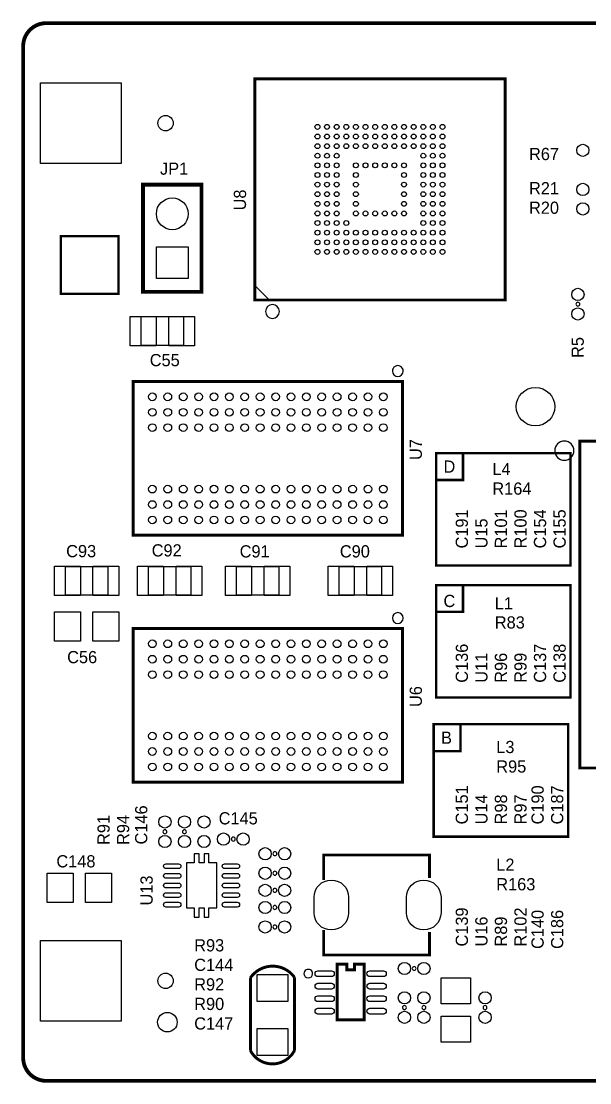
# Model space of a CAD drawing. Extents: x -0.1 to 75.1, y -0.1 to 56.8.
# Drawn here: x -0.1 to 29.4, y -0.1 to 55.1 of the extents above; entities that cross this region are included whole.
import ezdxf

# ---------------------------------------------------------------- set-up
doc = ezdxf.new("R2010")
doc.units = 0
for name, color, linetype in [('BG_OUTLINE', 7, 'CONTINUOUS'), ('BG_SILKSCREEN_TOP', 254, 'CONTINUOUS'), ('PG_SILKSCREEN_TOP', 7, 'CONTINUOUS'), ('PIN_TOP', 12, 'CONTINUOUS'), ('RD_SILKSCREEN_TOP', 253, 'CONTINUOUS')]:
    doc.layers.add(name, color=color, linetype=linetype)

msp = doc.modelspace()

# ---------------------------------------------------------------- linework, layer by layer
at = {"layer": 'BG_OUTLINE', "const_width": 0.2}
msp.add_lwpolyline([(1.199998, 0), (73.800005, 0, 0.414212), (75.000002, 1.199998), (75.000002, 53.799994, 0.414213), (73.800005, 54.999992), (1.199998, 54.999992, 0.414214), (0, 53.799994), (0, 1.199998, 0.414212), (1.199998, 0)], format="xyb", dxfattribs=at)
at = {"layer": 'BG_SILKSCREEN_TOP', "const_width": 0.127}
for points in [[(1.9558, 40.9194), (4.955794, 40.9194), (4.955794, 43.919394), (1.9558, 43.919394), (1.9558, 40.9194)], [(22.86, 32.639), (22.86, 31.242), (21.463, 31.242)], [(21.463, 32.639), (21.463, 26.797), (28.448, 26.797), (28.448, 32.639), (21.463, 32.639)], [(21.463, 25.781), (21.463, 19.939), (28.448, 19.939), (28.448, 25.781), (21.463, 25.781)], [(22.86, 25.781), (22.86, 24.384), (21.463, 24.384)], [(21.336, 18.542), (21.336, 12.7), (28.321, 12.7), (28.321, 18.542), (21.336, 18.542)], [(22.733, 18.542), (22.733, 17.145), (21.336, 17.145)]]:
    msp.add_lwpolyline(points, dxfattribs=at)
at = {"layer": 'PG_SILKSCREEN_TOP'}
for points in [[(1.199998, 0), (73.800005, 0, 0.414213), (75.000002, 1.199998), (75.000002, 53.799994, 0.414211), (73.800005, 54.999992), (1.199998, 54.999992, 0.414213), (0, 53.799994), (0, 1.199998, 0.414215), (1.199998, 0)], [(28.9306, 40.386, 1), (28.7274, 40.386, 1), (28.9306, 40.386)], [(7.4676, 12.954, 1), (7.2644, 12.954, 1), (7.4676, 12.954)], [(8.4836, 12.954, 1), (8.2804, 12.954, 1), (8.4836, 12.954)], [(11.0236, 12.573, 1), (10.8204, 12.573, 1), (11.0236, 12.573)], [(13.1826, 11.811, 1), (12.9794, 11.811, 1), (13.1826, 11.811)], [(13.1826, 10.795, 1), (12.9794, 10.795, 1), (13.1826, 10.795)], [(13.1826, 9.906, 1), (12.9794, 9.906, 1), (13.1826, 9.906)], [(13.1826, 9.017, 1), (12.9794, 9.017, 1), (13.1826, 9.017)], [(13.1826, 8.001, 1), (12.9794, 8.001, 1), (13.1826, 8.001)], [(20.4216, 5.842, 1), (20.2184, 5.842, 1), (20.4216, 5.842)], [(19.9136, 3.81, 1), (19.7104, 3.81, 1), (19.9136, 3.81)], [(20.9296, 3.81, 1), (20.7264, 3.81, 1), (20.9296, 3.81)], [(24.1046, 3.81, 1), (23.9014, 3.81, 1), (24.1046, 3.81)]]:
    msp.add_lwpolyline(points, format="xyb", dxfattribs=at)
for points, const_width in [([(25.042089, 40.604897), (25.042089, 52.105103), (12.041911, 52.105103), (12.041911, 40.604897), (25.042089, 40.604897)], 0.1524), ([(6.477, 46.604911), (9.266911, 46.604911), (9.266911, 41.025089), (6.227089, 41.025089), (6.227089, 46.604911), (6.477, 46.604911)], 0.199898), ([(19.716013, 36.36899), (5.715991, 36.36899), (5.715991, 28.369006), (19.716013, 28.369006), (19.716013, 36.36899)], 0.1524), ([(28.924402, 16.269183), (45.924419, 16.269183), (45.924419, 33.269199), (28.924402, 33.269199), (28.924402, 16.269183)], 0.1524), ([(19.716013, 23.525988), (5.715991, 23.525988), (5.715991, 15.526004), (19.716013, 15.526004), (19.716013, 23.525988)], 0.1524), ([(21.114995, 10.543997), (21.114995, 11.743995), (15.615006, 11.743995), (15.615006, 10.443997)], 0.1524), ([(15.615006, 7.844003), (15.615006, 6.544005), (21.114995, 6.544005), (21.114995, 7.744003)], 0.1524), ([(16.318001, 6.071997), (16.818, 6.071997), (16.818, 5.771998), (17.218, 5.771998), (17.218, 6.071997), (17.717999, 6.071997), (17.717999, 3.172003), (16.318001, 3.172003), (16.318001, 6.071997)], 0.1524)]:
    msp.add_lwpolyline(points, dxfattribs=dict(at, const_width=const_width))
for points in [[(12.041911, 41.35501), (12.791897, 40.604897), (12.041911, 40.604897)], [(8.339099, 39.739087), (8.339099, 38.238913), (6.138901, 38.238913), (6.138901, 39.739087)], [(4.402099, 26.753083), (4.402099, 25.252883), (2.201901, 25.252883), (2.201901, 26.753083)], [(6.519901, 25.252883), (6.519901, 26.753083), (8.720099, 26.753083), (8.720099, 25.252883)], [(13.292099, 26.753083), (13.292099, 25.252883), (11.091901, 25.252883), (11.091901, 26.753083)], [(18.626099, 26.753083), (18.626099, 25.252883), (16.425901, 25.252883), (16.425901, 26.753083)]]:
    msp.add_lwpolyline(points, close=True, dxfattribs=at)
for points in [[(13.313207, 40.005, 1), (12.594793, 40.005, 1)], [(19.751497, 36.907622, 1), (19.18584, 36.90762, 1)], [(28.624403, 32.7692, 1), (27.624419, 32.769182, 1)], [(19.751497, 24.06462, 1), (19.18584, 24.064618, 1)], [(15.041601, 5.571998, 1), (14.5944, 5.572002, 1)]]:
    msp.add_lwpolyline(points, format="xyb", close=True, dxfattribs=at)
at = {"layer": 'PG_SILKSCREEN_TOP', "const_width": 0.1524}
msp.add_lwpolyline([(14.097, 5.3848), (14.097, 1.5748, -0.607021), (11.811, 1.5748), (11.811, 5.3594, -0.517517), (14.097, 5.3848)], format="xyb", dxfattribs=at)
at = {"layer": 'PIN_TOP'}
for points in [[(0.900049, 47.700057), (0.900049, 51.899947), (5.099939, 51.899947), (5.099939, 47.700057)], [(0.900049, 47.700057), (0.900049, 51.899947), (5.099939, 51.899947), (5.099939, 47.700057)], [(6.921983, 41.719983), (6.921983, 43.369992), (8.571992, 43.369992), (8.571992, 41.719983)], [(6.912102, 39.751), (6.912102, 38.227), (5.565902, 38.227), (5.565902, 39.751)], [(8.912098, 39.751), (8.912098, 38.227), (7.565898, 38.227), (7.565898, 39.751)], [(2.975102, 26.764996), (2.975102, 25.240996), (1.628902, 25.240996), (1.628902, 26.764996)], [(4.975098, 26.764996), (4.975098, 25.240996), (3.628898, 25.240996), (3.628898, 26.764996)], [(5.946902, 25.240996), (5.946902, 26.764996), (7.293102, 26.764996), (7.293102, 25.240996)], [(7.946898, 25.240996), (7.946898, 26.764996), (9.293098, 26.764996), (9.293098, 25.240996)], [(11.865102, 26.764996), (11.865102, 25.240996), (10.518902, 25.240996), (10.518902, 26.764996)], [(13.865098, 26.764996), (13.865098, 25.240996), (12.518898, 25.240996), (12.518898, 26.764996)], [(17.199102, 26.764996), (17.199102, 25.240996), (15.852902, 25.240996), (15.852902, 26.764996)], [(19.199098, 26.764996), (19.199098, 25.240996), (17.852898, 25.240996), (17.852898, 26.764996)], [(2.975102, 24.384), (2.975102, 22.86), (1.628902, 22.86), (1.628902, 24.384)], [(4.975098, 24.384), (4.975098, 22.86), (3.628898, 22.86), (3.628898, 24.384)], [(9.652, 11.3284), (9.652, 11.811), (9.398, 11.811), (9.398, 11.3284), (9.144, 11.3284), (9.144, 11.811), (8.89, 11.811), (8.89, 11.3284), (8.4836, 11.3284), (8.4836, 8.9916), (8.89, 8.9916), (8.89, 8.509), (9.144, 8.509), (9.144, 8.9916), (9.398, 8.9916), (9.398, 8.509), (9.652, 8.509), (9.652, 8.9916), (10.0584, 8.9916), (10.0584, 11.3284)], [(2.594102, 10.795), (2.594102, 9.271), (1.247902, 9.271), (1.247902, 10.795)], [(4.594098, 10.795), (4.594098, 9.271), (3.247898, 9.271), (3.247898, 10.795)], [(0.900049, 3.100045), (0.900049, 7.299935), (5.099939, 7.299935), (5.099939, 3.100045)], [(0.900049, 3.100045), (0.900049, 7.299935), (5.099939, 7.299935), (5.099939, 3.100045)], [(12.154052, 5.525999), (13.753948, 5.525999), (13.753948, 4.126001), (12.154052, 4.126001)], [(21.717, 5.356098), (23.241, 5.356098), (23.241, 4.009898), (21.717, 4.009898)], [(21.717, 3.356102), (23.241, 3.356102), (23.241, 2.009902), (21.717, 2.009902)], [(12.154052, 2.725903), (13.753948, 2.725903), (13.753948, 1.325905), (12.154052, 1.325905)]]:
    msp.add_lwpolyline(points, close=True, dxfattribs=at)
for points in [[(8.071002, 11.034992), (7.421016, 11.034992, -1), (7.421016, 11.285004), (8.071002, 11.285004, -1)], [(11.120984, 11.034992), (10.470998, 11.034992, -1), (10.470998, 11.285004), (11.120984, 11.285004, -1)], [(8.071002, 10.534993), (7.421016, 10.534993, -1), (7.421016, 10.785005), (8.071002, 10.785005, -1)], [(11.120984, 10.534993), (10.470998, 10.534993, -1), (10.470998, 10.785005), (11.120984, 10.785005, -1)], [(8.071002, 10.034994), (7.421016, 10.034994, -1), (7.421016, 10.285006), (8.071002, 10.285006, -1)], [(11.120984, 10.034994), (10.470998, 10.034994, -1), (10.470998, 10.285006), (11.120984, 10.285006, -1)], [(15.115007, 8.744001), (15.115007, 9.543999, -1), (16.915003, 9.543999), (16.915003, 8.744001, -1)], [(19.914997, 8.744001), (19.914997, 9.543999, -1), (21.714993, 9.543999), (21.714993, 8.744001, -1)], [(8.071002, 9.534995), (7.421016, 9.534995, -1), (7.421016, 9.785007), (8.071002, 9.785007, -1)], [(11.120984, 9.534995), (10.470998, 9.534995, -1), (10.470998, 9.785007), (11.120984, 9.785007, -1)], [(8.071002, 9.034996), (7.421016, 9.034996, -1), (7.421016, 9.285008), (8.071002, 9.285008, -1)], [(11.120984, 9.034996), (10.470998, 9.034996, -1), (10.470998, 9.285008), (11.120984, 9.285008, -1)], [(16.017989, 5.421998), (15.317991, 5.421998, -1), (15.317991, 5.721998), (16.017989, 5.721998, -1)], [(18.718009, 5.421998), (18.018011, 5.421998, -1), (18.018011, 5.721998), (18.718009, 5.721998, -1)], [(16.017989, 4.772012), (15.317991, 4.772012, -1), (15.317991, 5.072012), (16.017989, 5.072012, -1)], [(18.718009, 4.772012), (18.018011, 4.772012, -1), (18.018011, 5.072012), (18.718009, 5.072012, -1)], [(16.017989, 4.122001), (15.317991, 4.122001, -1), (15.317991, 4.422), (16.017989, 4.422, -1)], [(18.718009, 4.122001), (18.018011, 4.122001, -1), (18.018011, 4.422), (18.718009, 4.422, -1)], [(16.017989, 3.471989), (15.317991, 3.471989, -1), (15.317991, 3.771989), (16.017989, 3.771989, -1)], [(18.718009, 3.471989), (18.018011, 3.471989, -1), (18.018011, 3.771989), (18.718009, 3.771989, -1)]]:
    msp.add_lwpolyline(points, format="xyb", close=True, dxfattribs=at)
for centre, radius in [((7.400011, 49.800002), 0.399999), ((15.292095, 49.604905), 0.127), ((15.791891, 49.604905), 0.127), ((16.292093, 49.604905), 0.127), ((16.791889, 49.604905), 0.127), ((17.292091, 49.604905), 0.127), ((17.791913, 49.604905), 0.127), ((18.292089, 49.604905), 0.127), ((18.791911, 49.604905), 0.127), ((19.292087, 49.604905), 0.127), ((19.791909, 49.604905), 0.127), ((20.292111, 49.604905), 0.127), ((20.791907, 49.604905), 0.127), ((21.292109, 49.604905), 0.127), ((21.791905, 49.604905), 0.127), ((15.292095, 49.105109), 0.127), ((15.791891, 49.105109), 0.127), ((16.292093, 49.105109), 0.127), ((16.791889, 49.105109), 0.127), ((17.292091, 49.105109), 0.127), ((17.791913, 49.105109), 0.127), ((18.292089, 49.105109), 0.127), ((18.791911, 49.105109), 0.127), ((19.292087, 49.105109), 0.127), ((19.791909, 49.105109), 0.127), ((20.292111, 49.105109), 0.127), ((20.791907, 49.105109), 0.127), ((21.292109, 49.105109), 0.127), ((21.791905, 49.105109), 0.127), ((15.292095, 48.604907), 0.127), ((15.791891, 48.604907), 0.127), ((16.292093, 48.604907), 0.127), ((16.791889, 48.604907), 0.127), ((17.292091, 48.604907), 0.127), ((17.791913, 48.604907), 0.127), ((18.292089, 48.604907), 0.127), ((18.791911, 48.604907), 0.127), ((19.292087, 48.604907), 0.127), ((19.791909, 48.604907), 0.127), ((20.292111, 48.604907), 0.127), ((20.791907, 48.604907), 0.127), ((21.292109, 48.604907), 0.127), ((21.791905, 48.604907), 0.127), ((29.083, 48.387), 0.3175), ((15.292095, 48.105111), 0.127), ((15.791891, 48.105111), 0.127), ((16.292093, 48.105111), 0.127), ((20.791907, 48.105111), 0.127), ((21.292109, 48.105111), 0.127), ((21.791905, 48.105111), 0.127), ((15.292095, 47.604909), 0.127), ((15.791891, 47.604909), 0.127), ((16.292093, 47.604909), 0.127), ((17.292091, 47.604909), 0.127), ((17.791913, 47.604909), 0.127), ((18.292089, 47.604909), 0.127), ((18.791911, 47.604909), 0.127), ((19.292087, 47.604909), 0.127), ((19.791909, 47.604909), 0.127), ((20.791907, 47.604909), 0.127), ((21.292109, 47.604909), 0.127), ((21.791905, 47.604909), 0.127), ((15.292095, 47.105087), 0.127), ((15.791891, 47.105087), 0.127), ((16.292093, 47.105087), 0.127), ((17.292091, 47.105087), 0.127), ((19.791909, 47.105087), 0.127), ((20.791907, 47.105087), 0.127), ((21.292109, 47.105087), 0.127), ((21.791905, 47.105087), 0.127), ((15.292095, 46.604911), 0.127), ((15.791891, 46.604911), 0.127), ((16.292093, 46.604911), 0.127), ((17.292091, 46.604911), 0.127), ((19.791909, 46.604911), 0.127), ((20.791907, 46.604911), 0.127), ((21.292109, 46.604911), 0.127), ((21.791905, 46.604911), 0.127), ((29.083, 46.355), 0.3175), ((7.747, 45.085), 0.825005), ((15.292095, 46.105089), 0.127), ((15.791891, 46.105089), 0.127), ((16.292093, 46.105089), 0.127), ((17.292091, 46.105089), 0.127), ((19.791909, 46.105089), 0.127), ((20.791907, 46.105089), 0.127), ((21.292109, 46.105089), 0.127), ((21.791905, 46.105089), 0.127), ((15.292095, 45.604913), 0.127), ((15.791891, 45.604913), 0.127), ((16.292093, 45.604913), 0.127), ((17.292091, 45.604913), 0.127), ((19.791909, 45.604913), 0.127), ((20.791907, 45.604913), 0.127), ((21.292109, 45.604913), 0.127), ((21.791905, 45.604913), 0.127), ((29.083, 45.339), 0.3175), ((15.292095, 45.105091), 0.127), ((15.292095, 44.604889), 0.127), ((15.791891, 45.105091), 0.127), ((15.791891, 44.604889), 0.127), ((16.292093, 45.105091), 0.127), ((16.292093, 44.604889), 0.127), ((16.791889, 44.604889), 0.127), ((17.292091, 45.105091), 0.127), ((17.791913, 45.105091), 0.127), ((18.292089, 45.105091), 0.127), ((18.791911, 45.105091), 0.127), ((19.292087, 45.105091), 0.127), ((19.791909, 45.105091), 0.127), ((20.791907, 45.105091), 0.127), ((20.791907, 44.604889), 0.127), ((21.292109, 45.105091), 0.127), ((21.292109, 44.604889), 0.127), ((21.791905, 45.105091), 0.127), ((21.791905, 44.604889), 0.127), ((15.292095, 44.105093), 0.127), ((15.791891, 44.105093), 0.127), ((16.292093, 44.105093), 0.127), ((16.791889, 44.105093), 0.127), ((17.292091, 44.105093), 0.127), ((17.791913, 44.105093), 0.127), ((18.292089, 44.105093), 0.127), ((18.791911, 44.105093), 0.127), ((19.292087, 44.105093), 0.127), ((19.791909, 44.105093), 0.127), ((20.292111, 44.105093), 0.127), ((20.791907, 44.105093), 0.127), ((21.292109, 44.105093), 0.127), ((21.791905, 44.105093), 0.127), ((15.292095, 43.604891), 0.127), ((15.791891, 43.604891), 0.127), ((16.292093, 43.604891), 0.127), ((16.791889, 43.604891), 0.127), ((17.292091, 43.604891), 0.127), ((17.791913, 43.604891), 0.127), ((18.292089, 43.604891), 0.127), ((18.791911, 43.604891), 0.127), ((19.292087, 43.604891), 0.127), ((19.791909, 43.604891), 0.127), ((20.292111, 43.604891), 0.127), ((20.791907, 43.604891), 0.127), ((21.292109, 43.604891), 0.127), ((21.791905, 43.604891), 0.127), ((15.292095, 43.105095), 0.127), ((15.791891, 43.105095), 0.127), ((16.292093, 43.105095), 0.127), ((16.791889, 43.105095), 0.127), ((17.292091, 43.105095), 0.127), ((17.791913, 43.105095), 0.127), ((18.292089, 43.105095), 0.127), ((18.791911, 43.105095), 0.127), ((19.292087, 43.105095), 0.127), ((19.791909, 43.105095), 0.127), ((20.292111, 43.105095), 0.127), ((20.791907, 43.105095), 0.127), ((21.292109, 43.105095), 0.127), ((21.791905, 43.105095), 0.127), ((28.829, 40.894), 0.3175), ((28.829, 39.878), 0.3175), ((26.624407, 35.059036), 1.000747), ((6.716014, 35.56889), 0.2), ((7.516114, 35.56889), 0.2), ((8.316011, 35.56889), 0.2), ((9.116111, 35.56889), 0.2), ((9.915906, 35.56889), 0.2), ((10.716006, 35.56889), 0.2), ((11.516106, 35.56889), 0.2), ((12.316003, 35.56889), 0.2), ((13.116001, 35.56889), 0.2), ((13.915898, 35.56889), 0.2), ((14.715998, 35.56889), 0.2), ((15.516098, 35.56889), 0.2), ((16.315893, 35.56889), 0.2), ((17.115993, 35.56889), 0.2), ((17.91589, 35.56889), 0.2), ((18.71599, 35.56889), 0.2), ((6.716014, 34.768993), 0.2), ((7.516114, 34.768993), 0.2), ((8.316011, 34.768993), 0.2), ((9.116111, 34.768993), 0.2), ((9.915906, 34.768993), 0.2), ((10.716006, 34.768993), 0.2), ((11.516106, 34.768993), 0.2), ((12.316003, 34.768993), 0.2), ((13.116001, 34.768993), 0.2), ((13.915898, 34.768993), 0.2), ((14.715998, 34.768993), 0.2), ((15.516098, 34.768993), 0.2), ((16.315893, 34.768993), 0.2), ((17.115993, 34.768993), 0.2), ((17.91589, 34.768993), 0.2), ((18.71599, 34.768993), 0.2), ((6.716014, 33.968893), 0.2), ((7.516114, 33.968893), 0.2), ((8.316011, 33.968893), 0.2), ((9.116111, 33.968893), 0.2), ((9.915906, 33.968893), 0.2), ((10.716006, 33.968893), 0.2), ((11.516106, 33.968893), 0.2), ((12.316003, 33.968893), 0.2), ((13.116001, 33.968893), 0.2), ((13.915898, 33.968893), 0.2), ((14.715998, 33.968893), 0.2), ((15.516098, 33.968893), 0.2), ((16.315893, 33.968893), 0.2), ((17.115993, 33.968893), 0.2), ((17.91589, 33.968893), 0.2), ((18.71599, 33.968893), 0.2), ((6.716014, 30.769103), 0.2), ((7.516114, 30.769103), 0.2), ((8.316011, 30.769103), 0.2), ((9.116111, 30.769103), 0.2), ((9.915906, 30.769103), 0.2), ((10.716006, 30.769103), 0.2), ((11.516106, 30.769103), 0.2), ((12.316003, 30.769103), 0.2), ((13.116001, 30.769103), 0.2), ((13.915898, 30.769103), 0.2), ((14.715998, 30.769103), 0.2), ((15.516098, 30.769103), 0.2), ((16.315893, 30.769103), 0.2), ((17.115993, 30.769103), 0.2), ((17.91589, 30.769103), 0.2), ((18.71599, 30.769103), 0.2), ((6.716014, 29.969003), 0.2), ((7.516114, 29.969003), 0.2), ((8.316011, 29.969003), 0.2), ((9.116111, 29.969003), 0.2), ((9.915906, 29.969003), 0.2), ((10.716006, 29.969003), 0.2), ((11.516106, 29.969003), 0.2), ((12.316003, 29.969003), 0.2), ((13.116001, 29.969003), 0.2), ((13.915898, 29.969003), 0.2), ((14.715998, 29.969003), 0.2), ((15.516098, 29.969003), 0.2), ((16.315893, 29.969003), 0.2), ((17.115993, 29.969003), 0.2), ((17.91589, 29.969003), 0.2), ((18.71599, 29.969003), 0.2), ((6.716014, 29.169106), 0.2), ((7.516114, 29.169106), 0.2), ((8.316011, 29.169106), 0.2), ((9.116111, 29.169106), 0.2), ((9.915906, 29.169106), 0.2), ((10.716006, 29.169106), 0.2), ((11.516106, 29.169106), 0.2), ((12.316003, 29.169106), 0.2), ((13.116001, 29.169106), 0.2), ((13.915898, 29.169106), 0.2), ((14.715998, 29.169106), 0.2), ((15.516098, 29.169106), 0.2), ((16.315893, 29.169106), 0.2), ((17.115993, 29.169106), 0.2), ((17.91589, 29.169106), 0.2), ((18.71599, 29.169106), 0.2), ((6.716014, 22.725888), 0.2), ((7.516114, 22.725888), 0.2), ((8.316011, 22.725888), 0.2), ((9.116111, 22.725888), 0.2), ((9.915906, 22.725888), 0.2), ((10.716006, 22.725888), 0.2), ((11.516106, 22.725888), 0.2), ((12.316003, 22.725888), 0.2), ((13.116001, 22.725888), 0.2), ((13.915898, 22.725888), 0.2), ((14.715998, 22.725888), 0.2), ((15.516098, 22.725888), 0.2), ((16.315893, 22.725888), 0.2), ((17.115993, 22.725888), 0.2), ((17.91589, 22.725888), 0.2), ((18.71599, 22.725888), 0.2), ((6.716014, 21.925991), 0.2), ((7.516114, 21.925991), 0.2), ((8.316011, 21.925991), 0.2), ((9.116111, 21.925991), 0.2), ((9.915906, 21.925991), 0.2), ((10.716006, 21.925991), 0.2), ((11.516106, 21.925991), 0.2), ((12.316003, 21.925991), 0.2), ((13.116001, 21.925991), 0.2), ((13.915898, 21.925991), 0.2), ((14.715998, 21.925991), 0.2), ((15.516098, 21.925991), 0.2), ((16.315893, 21.925991), 0.2), ((17.115993, 21.925991), 0.2), ((17.91589, 21.925991), 0.2), ((18.71599, 21.925991), 0.2), ((6.716014, 21.125891), 0.2), ((7.516114, 21.125891), 0.2), ((8.316011, 21.125891), 0.2), ((9.116111, 21.125891), 0.2), ((9.915906, 21.125891), 0.2), ((10.716006, 21.125891), 0.2), ((11.516106, 21.125891), 0.2), ((12.316003, 21.125891), 0.2), ((13.116001, 21.125891), 0.2), ((13.915898, 21.125891), 0.2), ((14.715998, 21.125891), 0.2), ((15.516098, 21.125891), 0.2), ((16.315893, 21.125891), 0.2), ((17.115993, 21.125891), 0.2), ((17.91589, 21.125891), 0.2), ((18.71599, 21.125891), 0.2), ((6.716014, 17.926101), 0.2), ((7.516114, 17.926101), 0.2), ((8.316011, 17.926101), 0.2), ((9.116111, 17.926101), 0.2), ((9.915906, 17.926101), 0.2), ((10.716006, 17.926101), 0.2), ((11.516106, 17.926101), 0.2), ((12.316003, 17.926101), 0.2), ((13.116001, 17.926101), 0.2), ((13.915898, 17.926101), 0.2), ((14.715998, 17.926101), 0.2), ((15.516098, 17.926101), 0.2), ((16.315893, 17.926101), 0.2), ((17.115993, 17.926101), 0.2), ((17.91589, 17.926101), 0.2), ((18.71599, 17.926101), 0.2), ((6.716014, 17.126001), 0.2), ((7.516114, 17.126001), 0.2), ((8.316011, 17.126001), 0.2), ((9.116111, 17.126001), 0.2), ((9.915906, 17.126001), 0.2), ((10.716006, 17.126001), 0.2), ((11.516106, 17.126001), 0.2), ((12.316003, 17.126001), 0.2), ((13.116001, 17.126001), 0.2), ((13.915898, 17.126001), 0.2), ((14.715998, 17.126001), 0.2), ((15.516098, 17.126001), 0.2), ((16.315893, 17.126001), 0.2), ((17.115993, 17.126001), 0.2), ((17.91589, 17.126001), 0.2), ((18.71599, 17.126001), 0.2), ((6.716014, 16.326104), 0.2), ((7.516114, 16.326104), 0.2), ((8.316011, 16.326104), 0.2), ((9.116111, 16.326104), 0.2), ((9.915906, 16.326104), 0.2), ((10.716006, 16.326104), 0.2), ((11.516106, 16.326104), 0.2), ((12.316003, 16.326104), 0.2), ((13.116001, 16.326104), 0.2), ((13.915898, 16.326104), 0.2), ((14.715998, 16.326104), 0.2), ((15.516098, 16.326104), 0.2), ((16.315893, 16.326104), 0.2), ((17.115993, 16.326104), 0.2), ((17.91589, 16.326104), 0.2), ((18.71599, 16.326104), 0.2), ((7.366, 13.462), 0.3175), ((8.382, 13.462), 0.3175), ((9.398, 13.462), 0.3175), ((7.366, 12.446), 0.3175), ((8.382, 12.446), 0.3175), ((9.398, 12.446), 0.3175), ((10.414, 12.573), 0.3175), ((11.43, 12.573), 0.3175), ((12.573, 11.811), 0.3175), ((13.589, 11.811), 0.3175), ((12.573, 10.795), 0.3175), ((13.589, 10.795), 0.3175), ((12.573, 9.906), 0.3175), ((13.589, 9.906), 0.3175), ((12.573, 9.017), 0.3175), ((13.589, 9.017), 0.3175), ((12.573, 8.001), 0.3175), ((13.589, 8.001), 0.3175), ((19.812, 5.842), 0.3175), ((20.828, 5.842), 0.3175), ((7.400011, 5.19999), 0.399999), ((19.812, 4.318), 0.3175), ((20.828, 4.318), 0.3175), ((24.003, 4.318), 0.3175), ((7.493, 3.048), 0.508), ((19.812, 3.302), 0.3175), ((20.828, 3.302), 0.3175), ((24.003, 3.302), 0.3175)]:
    msp.add_circle(centre, radius, dxfattribs=at)

# ---------------------------------------------------------------- texts
at = {"layer": 'BG_SILKSCREEN_TOP'}
for s, p in [('D', (21.844, 31.623)), ('C', (21.844, 24.638)), ('B', (21.717, 17.526))]:
    msp.add_text(s, height=0.635, dxfattribs=at).set_placement(p)
at = {"layer": 'RD_SILKSCREEN_TOP'}
for s, p in [('R67', (26.289, 47.879)), ('JP1', (7.112, 47.117)), ('R21', (26.289, 46.101)), ('R20', (26.289, 45.085)), ('C55', (6.5786, 37.1602)), ('L4', (24.384, 31.496)), ('R164', (24.384, 30.48)), ('C93', (2.2352, 27.2288)), ('C92', (6.6802, 27.266392)), ('C91', (11.2522, 27.215592)), ('C90', (16.4592, 27.215592)), ('L1', (24.511, 24.511)), ('R83', (24.511, 23.5204)), ('C56', (2.286, 21.717)), ('L3', (24.5872, 17.0434)), ('R95', (24.5872, 16.0274)), ('C145', (10.16, 13.335)), ('C148', (1.7272, 11.0998)), ('L2', (24.5872, 10.922)), ('R163', (24.5872, 9.906)), ('R93', (8.89, 6.731)), ('C144', (8.89, 5.715)), ('R92', (8.89, 4.699)), ('R90', (8.89, 3.683)), ('C147', (8.89, 2.667))]:
    msp.add_text(s, height=0.635, dxfattribs=at).set_placement(p)
for s, p in [('U8', (11.5824, 45.2628)), ('R5', (29.1338, 37.592)), ('U7', (20.720812, 32.283197)), ('C191', (23.114, 27.686)), ('R101', (25.146, 27.686)), ('R100', (26.162, 27.686)), ('C154', (27.178, 27.686)), ('C155', (28.194, 27.686)), ('U15', (24.13, 27.686)), ('C136', (23.114, 20.701)), ('C137', (27.178, 20.701)), ('C138', (28.194, 20.701)), ('U11', (24.13, 20.701)), ('R96', (25.146, 20.701)), ('R99', (26.162, 20.701)), ('U6', (20.720812, 19.440195)), ('C151', (23.114, 13.335)), ('C190', (27.051, 13.335)), ('C187', (28.067, 13.335)), ('U14', (24.13, 13.335)), ('R98', (25.146, 13.335)), ('R97', (26.162, 13.335)), ('R94', (5.5118, 12.2682)), ('C146', (6.4516, 12.2936)), ('R91', (4.4958, 12.2682)), ('U13', (6.731, 9.1186)), ('C139', (23.114, 6.985)), ('R102', (26.162, 6.985)), ('C140', (27.051, 6.858)), ('C186', (28.067, 6.858)), ('U16', (24.13, 6.985)), ('R89', (25.146, 6.985))]:
    msp.add_text(s, height=0.635, rotation=90, dxfattribs=at).set_placement(p)

doc.saveas('drawing.dxf')
